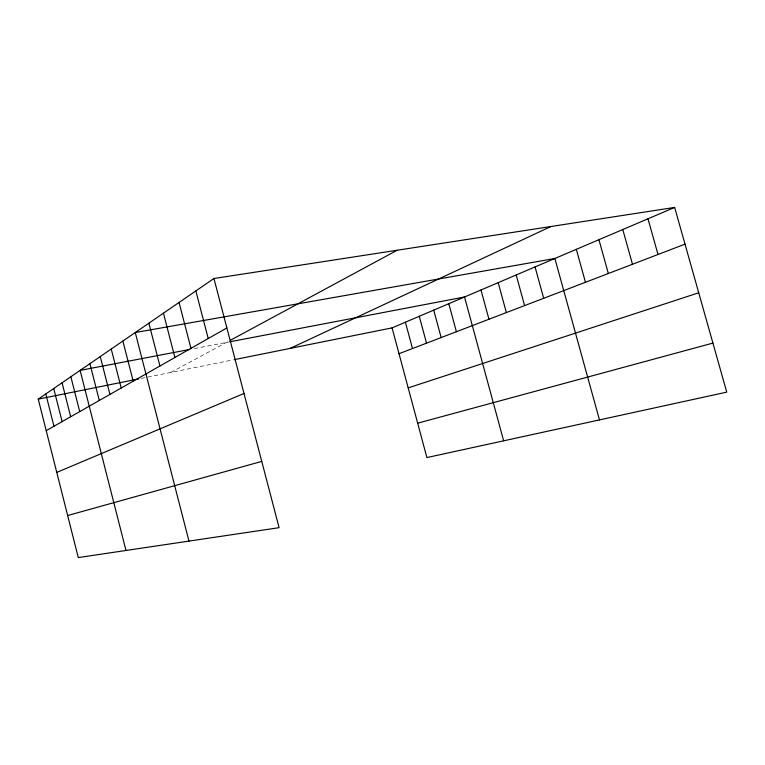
<?xml version="1.0" encoding="UTF-8"?>
<svg xmlns="http://www.w3.org/2000/svg" width="765" height="765" viewBox="0 0 765 765"><rect width="100%" height="100%" fill="white"/><g stroke="black" fill="none" stroke-linecap="round" stroke-linejoin="round"><path stroke-width="0.57" stroke-dasharray="3.83 2.87" d="M170.834 372.431L228.314 341.4M141.066 378.426L232.942 359.923M194.348 348.572L228.62 342.031"/><path stroke-width="1.15" d="M213.942 278.508L279.091 527.678L78.279 557.58L38.25 399.129L213.942 278.508L674.654 207.42L726.75 392.139L426.899 457.566L392.082 327.879L674.654 207.42M46.216 430.657L226.87 327.936M230.284 340.339L397.207 250.232M290.117 348.41L550.905 226.517M56.753 472.397L244.006 393.478M399.014 353.707L685.01 244.15M408.194 387.884L698.722 292.775M67.655 515.543L261.754 461.391M417.671 423.188L712.913 343.093M38.25 399.129L138.723 378.895M234.08 359.693L392.082 327.879M189.816 349.442L80.115 370.384L125.986 550.475M229.768 341.812L464.537 296.992L503.647 440.822M647.984 218.79L658.005 254.487M622.787 229.529L632.492 264.269M598.928 239.694L608.347 273.516M576.322 249.333L585.464 282.285M599.473 419.909L554.874 258.484L135.262 332.526L188.965 541.094M535.06 266.928L543.695 298.283M516.184 274.97L524.589 305.598M498.178 282.648L506.363 312.589M480.975 289.983L488.959 319.254M448.797 303.695L456.399 331.723M433.726 310.121L441.147 337.566M419.268 316.289L426.526 343.169M405.402 322.199L412.498 348.544M195.84 290.939L208.243 338.532M179.048 302.462L190.963 348.352M163.433 313.181L174.898 357.484M148.869 323.184L159.923 366.005M122.878 341.027L133.196 381.2M111.231 349.022L121.224 388.008M100.253 356.557L109.94 394.424M89.907 363.662L99.297 400.478M70.849 376.743L79.713 411.608M62.061 382.777L70.686 416.743M53.722 388.505L62.118 421.62M45.795 393.946L53.971 426.248"/></g></svg>
